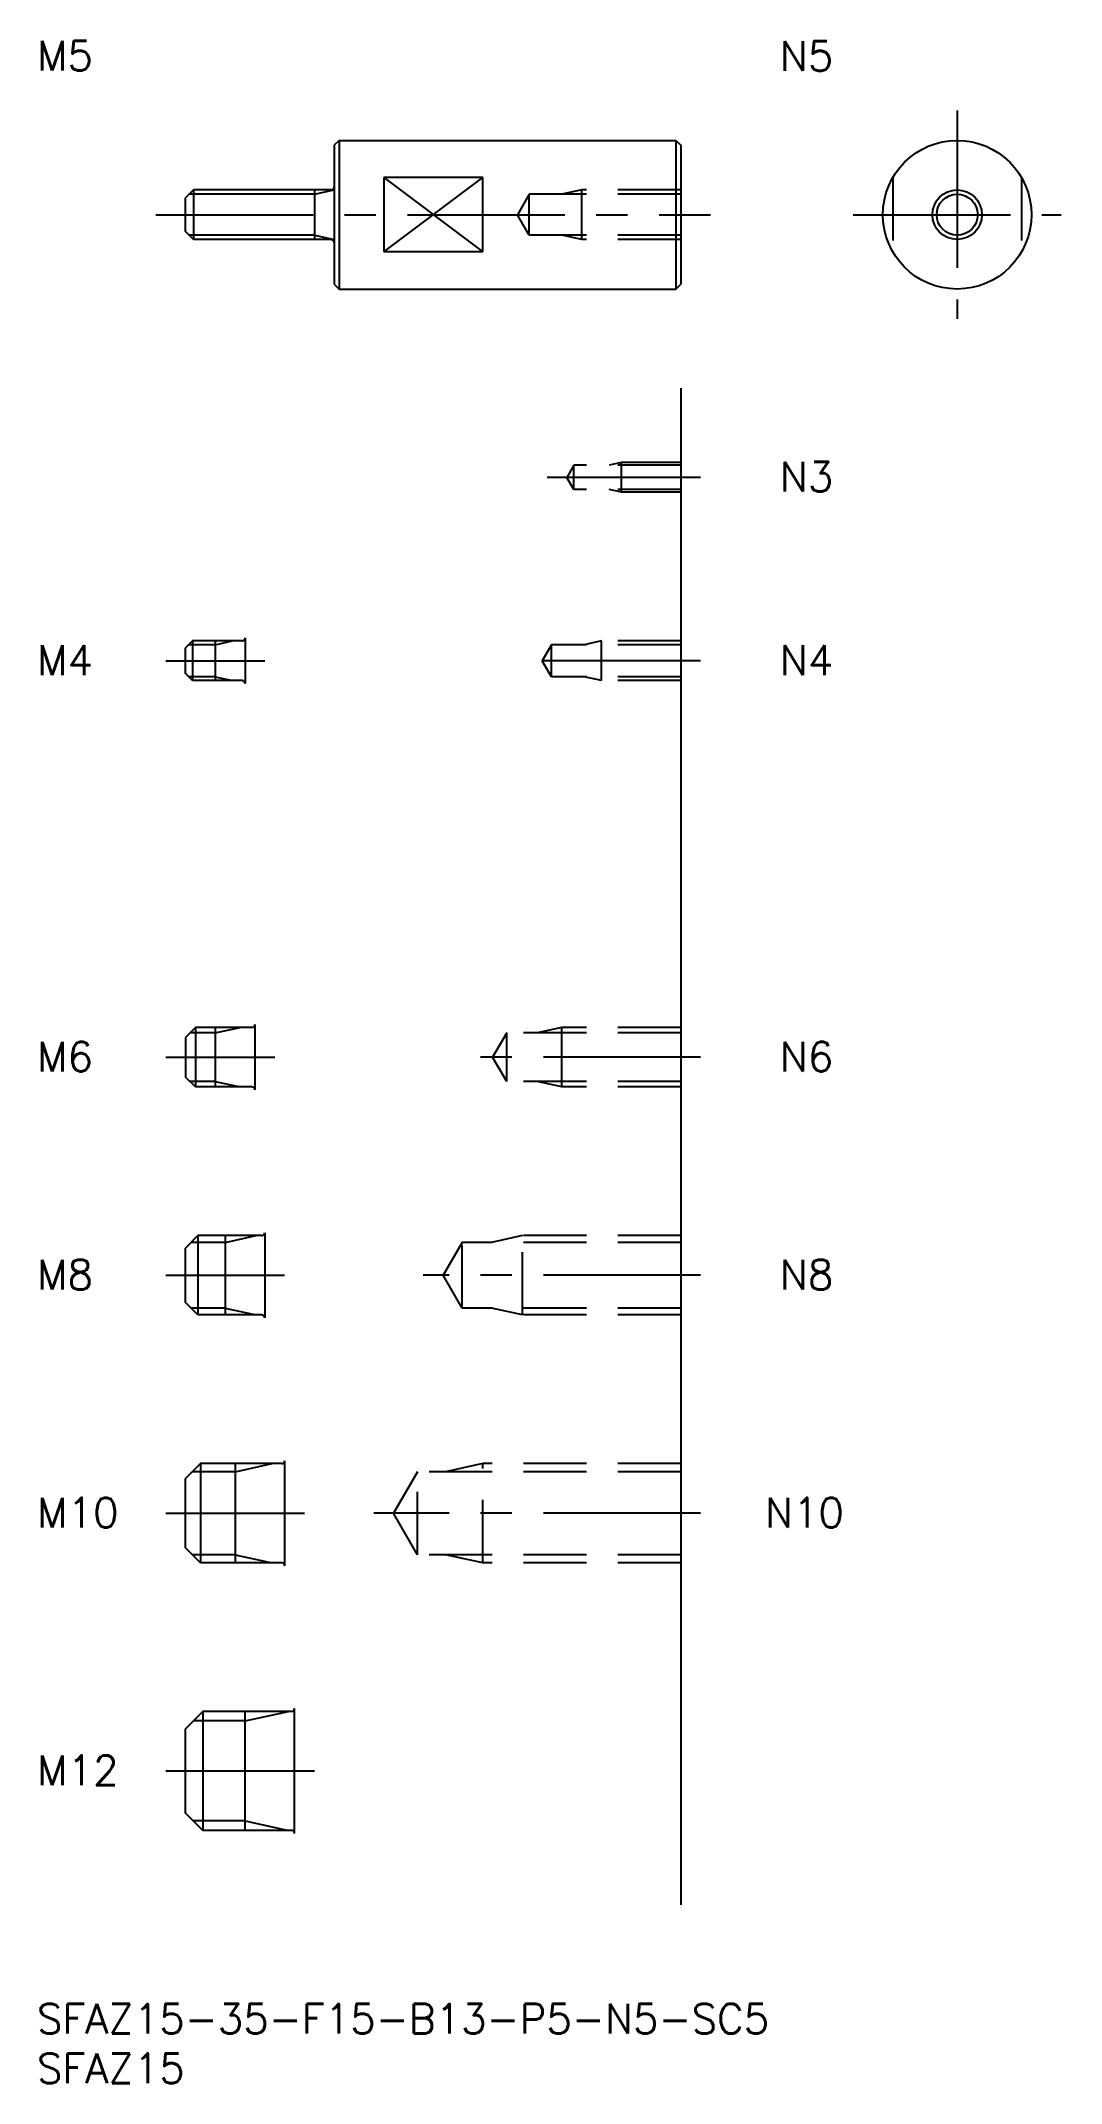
# Model space of a CAD drawing. Extents: x 0 to 103, y -8 to 198.
import ezdxf

# ---------------------------------------------------------------- set-up
doc = ezdxf.new("R2010")
doc.units = 0
doc.header["$LTSCALE"] = 0.5
doc.linetypes.add('CENTER', pattern=[50.8, 31.75, -6.35, 6.35, -6.35])
doc.linetypes.add('DASHED', pattern=[19.05, 12.7, -6.35])
for name, color, linetype in [('MSM_CENTER', 1, 'CENTER'), ('MSM_CONTINUOUS', 7, 'CONTINUOUS'), ('MSM_DASHED', 4, 'DASHED'), ('MSM_NARROW', 5, 'CONTINUOUS'), ('MSM_PART_NUMBER', 7, 'CONTINUOUS')]:
    doc.layers.add(name, color=color, linetype=linetype)
doc.styles.get("Standard").update_dxf_attribs({"font": 'txt.shx', "height": 1, "bigfont": 'bigfont.shx'})

# ---------------------------------------------------------------- blocks, each defined once
blk = doc.blocks.new('*U14')
at = {"layer": 'MSM_PART_NUMBER'}
blk.add_text('SFAZ15-35-F15-B13-P5-N5-SC5', height=3, dxfattribs=at).set_placement((0, -3))
blk = doc.blocks.new('*U15')
at = {"layer": 'MSM_PART_NUMBER'}
blk.add_text('SFAZ15', height=3, dxfattribs=at).set_placement((0, -8))
blk = doc.blocks.new('*U16')
at = {"layer": 'MSM_PART_NUMBER'}
blk.add_text('M12', height=3, dxfattribs=at).set_placement((0, 22.06))
blk = doc.blocks.new('*U17')
at = {"layer": 'MSM_PART_NUMBER'}
blk.add_text('M10', height=3, dxfattribs=at).set_placement((0, 48.06))
blk = doc.blocks.new('*U18')
at = {"layer": 'MSM_PART_NUMBER'}
blk.add_text('M8', height=3, dxfattribs=at).set_placement((0, 72.06))
blk = doc.blocks.new('*U19')
at = {"layer": 'MSM_PART_NUMBER'}
blk.add_text('M6', height=3, dxfattribs=at).set_placement((0, 94.06))
blk = doc.blocks.new('*U20')
at = {"layer": 'MSM_PART_NUMBER'}
blk.add_text('M5', height=3, dxfattribs=at).set_placement((0, 195.04))
blk = doc.blocks.new('*U21')
at = {"layer": 'MSM_PART_NUMBER'}
blk.add_text('M4', height=3, dxfattribs=at).set_placement((0, 134.06))
blk = doc.blocks.new('*U22')
at = {"layer": 'MSM_PART_NUMBER'}
blk.add_text('N10', height=3, dxfattribs=at).set_placement((73.5, 48.06))
blk = doc.blocks.new('*U23')
at = {"layer": 'MSM_PART_NUMBER'}
blk.add_text('N8', height=3, dxfattribs=at).set_placement((75, 72.06))
blk = doc.blocks.new('*U24')
at = {"layer": 'MSM_PART_NUMBER'}
blk.add_text('N6', height=3, dxfattribs=at).set_placement((75, 94.06))
blk = doc.blocks.new('*U25')
at = {"layer": 'MSM_PART_NUMBER'}
blk.add_text('N4', height=3, dxfattribs=at).set_placement((75, 134.06))
blk = doc.blocks.new('*U26')
at = {"layer": 'MSM_PART_NUMBER'}
blk.add_text('N3', height=3, dxfattribs=at).set_placement((75, 152.56))
blk = doc.blocks.new('*U27')
at = {"layer": 'MSM_PART_NUMBER'}
blk.add_text('N5', height=3, dxfattribs=at).set_placement((75, 195.02))

msp = doc.modelspace()

# ---------------------------------------------------------------- linework, layer by layer
at = {"layer": 'MSM_CENTER'}
for p, q in [((92.9, 191), (92.9, 170)), ((12, 180.5), (68, 180.5)), ((82.4, 180.5), (103.4, 180.5)), ((67, 154), (51.5, 154)), ((13, 135.5), (23, 135.5)), ((67, 135.5), (49, 135.5)), ((13, 95.5), (24, 95.5)), ((67, 95.5), (44, 95.5)), ((13, 73.5), (25, 73.5)), ((67, 73.5), (39, 73.5)), ((13, 49.5), (27, 49.5)), ((67, 49.5), (34, 49.5)), ((13, 23.5), (28, 23.5))]:
    msp.add_line(p, q, dxfattribs=at)
at = {"layer": 'MSM_CONTINUOUS'}
for p, q in [((30.5, 188), (30, 187.5)), ((30, 187.5), (30, 173.5)), ((30.5, 188), (64.5, 188)), ((30.5, 188), (30.5, 173)), ((64.5, 188), (64.5, 173)), ((64.5, 188), (65, 187.5)), ((65, 187.5), (65, 173.5)), ((45, 184.24), (35, 184.24)), ((35, 184.24), (35, 176.76)), ((45, 176.76), (45, 184.24)), ((15.8, 183), (15, 182.2)), ((15, 178.8), (15, 182.2)), ((29.7, 183), (15.8, 183)), ((15.8, 183), (15.8, 178)), ((28, 183), (28, 178)), ((15.8, 178), (15, 178.8)), ((29.7, 178), (15.8, 178)), ((45, 176.76), (35, 176.76)), ((30, 173.5), (30.5, 173)), ((64.5, 173), (65, 173.5)), ((30.5, 173), (64.5, 173)), ((65, 163), (65, 10)), ((15.7, 137.5), (15, 136.8)), ((15, 134.2), (15, 136.8)), ((20.7, 137.5), (15.7, 137.5)), ((15.7, 137.5), (15.7, 133.5)), ((18, 137.5), (18, 133.5)), ((21, 137.8), (21, 133.2)), ((15.7, 133.5), (15, 134.2)), ((20.7, 133.5), (15.7, 133.5)), ((16, 98.5), (15, 97.5)), ((15, 97.5), (15, 93.5)), ((21.7, 98.5), (16, 98.5)), ((16, 98.5), (16, 92.5)), ((18, 98.5), (18, 92.5)), ((22, 98.8), (22, 92.2)), ((16, 92.5), (15, 93.5)), ((21.7, 92.5), (16, 92.5)), ((16.25, 77.5), (15, 76.25)), ((15, 70.75), (15, 76.25)), ((22.7, 77.5), (16.25, 77.5)), ((16.25, 77.5), (16.25, 69.5)), ((19, 77.5), (19, 69.5)), ((23, 77.8), (23, 69.2)), ((16.25, 69.5), (15, 70.75)), ((22.7, 69.5), (16.25, 69.5)), ((16.5, 54.5), (15, 53)), ((24.7, 54.5), (16.5, 54.5)), ((16.5, 54.5), (16.5, 44.5)), ((20, 54.5), (20, 44.5)), ((25, 54.8), (25, 44.2)), ((15, 46), (15, 53)), ((16.5, 44.5), (15, 46)), ((24.7, 44.5), (16.5, 44.5)), ((16.75, 29.5), (15, 27.75)), ((25.7, 29.5), (16.75, 29.5)), ((16.75, 29.5), (16.75, 17.5)), ((21, 17.5), (21, 29.5)), ((26, 17.2), (26, 29.8)), ((15, 19.25), (15, 27.75)), ((16.75, 17.5), (15, 19.25)), ((25.7, 17.5), (16.75, 17.5))]:
    msp.add_line(p, q, dxfattribs=at)
for radius in [7.5, 2.5]:
    msp.add_circle((92.9, 180.5), radius, dxfattribs=at)
for centre, start, end in [((29.7, 183.3), 270, 0), ((29.7, 177.7), 0, 90), ((20.7, 137.8), 270, 0), ((20.7, 133.2), 0, 90), ((21.7, 98.8), 270, 0), ((21.7, 92.2), 0, 90), ((22.7, 77.8), 270, 0), ((22.7, 69.2), 0, 90), ((24.7, 54.8), 270, 0), ((24.7, 44.2), 0, 90), ((25.7, 29.8), 270, 0), ((25.7, 17.2), 0, 90)]:
    msp.add_arc(centre, 0.3, start, end, dxfattribs=at)
at = {"layer": 'MSM_DASHED'}
for p, q in [((86.4, 184.24), (86.4, 176.76)), ((99.4, 184.24), (99.4, 176.76)), ((49.69, 182.57), (48.5, 180.5)), ((65, 182.57), (49.69, 182.57)), ((49.69, 178.43), (49.69, 182.57)), ((55, 183), (53, 182.57)), ((65, 183), (55, 183)), ((55, 178), (55, 183)), ((49.69, 178.43), (48.5, 180.5)), ((65, 178.43), (49.69, 178.43)), ((55, 178), (53, 178.43)), ((65, 178), (55, 178)), ((54.21, 155.23), (53.5, 154)), ((65, 155.23), (54.21, 155.23)), ((54.21, 152.77), (54.21, 155.23)), ((59, 155.5), (57.75, 155.23)), ((65, 155.5), (59, 155.5)), ((59, 152.5), (59, 155.5)), ((54.21, 152.77), (53.5, 154)), ((65, 152.77), (54.21, 152.77)), ((59, 152.5), (57.75, 152.77)), ((65, 152.5), (59, 152.5)), ((51.94, 137.12), (51, 135.5)), ((65, 137.12), (51.94, 137.12)), ((51.94, 133.88), (51.94, 137.12)), ((57, 137.5), (55.25, 137.12)), ((65, 137.5), (57, 137.5)), ((57, 133.5), (57, 137.5)), ((51.94, 133.88), (51, 135.5)), ((65, 133.88), (51.94, 133.88)), ((57, 133.5), (55.25, 133.88)), ((65, 133.5), (57, 133.5)), ((47.42, 97.96), (46, 95.5)), ((65, 97.96), (47.42, 97.96)), ((47.42, 93.04), (47.42, 97.96)), ((53, 98.5), (50.5, 97.96)), ((65, 98.5), (53, 98.5)), ((53, 92.5), (53, 98.5)), ((47.42, 93.04), (46, 95.5)), ((65, 93.04), (47.42, 93.04)), ((53, 92.5), (50.5, 93.04)), ((65, 92.5), (53, 92.5)), ((42.92, 76.82), (41, 73.5)), ((42.92, 70.18), (42.92, 76.82)), ((65, 76.82), (42.92, 76.82)), ((49, 77.5), (45.88, 76.82)), ((49, 69.5), (49, 77.5)), ((65, 77.5), (49, 77.5)), ((42.92, 70.18), (41, 73.5)), ((65, 70.18), (42.92, 70.18)), ((49, 69.5), (45.88, 70.18)), ((65, 69.5), (49, 69.5)), ((38.42, 53.69), (36, 49.5)), ((38.42, 45.31), (38.42, 53.69)), ((65, 53.69), (38.42, 53.69)), ((45, 54.5), (41.25, 53.69)), ((45, 44.5), (45, 54.5)), ((65, 54.5), (45, 54.5)), ((38.42, 45.31), (36, 49.5)), ((65, 45.31), (38.42, 45.31)), ((45, 44.5), (41.25, 45.31)), ((65, 44.5), (45, 44.5))]:
    msp.add_line(p, q, dxfattribs=at)
at = {"layer": 'MSM_NARROW'}
for p, q in [((35, 176.76), (45, 184.24)), ((35, 184.24), (45, 176.76)), ((28, 182.57), (15.37, 182.57)), ((28, 182.57), (30, 183)), ((28, 178.43), (15.37, 178.43)), ((28, 178.43), (30, 178)), ((18, 137.12), (15.32, 137.12)), ((18, 137.12), (19.75, 137.5)), ((18, 133.88), (15.32, 133.88)), ((18, 133.88), (19.75, 133.5)), ((18, 97.96), (15.46, 97.96)), ((18, 97.96), (20.5, 98.5)), ((18, 93.04), (15.46, 93.04)), ((18, 93.04), (20.5, 92.5)), ((19, 76.82), (15.57, 76.82)), ((19, 76.82), (22.12, 77.5)), ((19, 70.18), (15.57, 70.18)), ((19, 70.18), (22.12, 69.5)), ((20, 53.69), (15.69, 53.69)), ((20, 53.69), (23.75, 54.5)), ((20, 45.31), (15.69, 45.31)), ((20, 45.31), (23.75, 44.5)), ((21, 28.55), (25.38, 29.5)), ((21, 28.55), (15.8, 28.55)), ((21, 18.45), (15.8, 18.45)), ((21, 18.45), (25.38, 17.5))]:
    msp.add_line(p, q, dxfattribs=at)
msp.add_circle((92.9, 180.5), 2.07, dxfattribs=at)

# ---------------------------------------------------------------- block references
at = {"layer": 'MSM_CONTINUOUS'}
for name in ['*U20', '*U27', '*U26', '*U21', '*U25', '*U19', '*U24', '*U18', '*U23', '*U17', '*U22', '*U16', '*U14', '*U15']:
    msp.add_blockref(name, (0, 0), dxfattribs=at)

doc.saveas('drawing.dxf')
